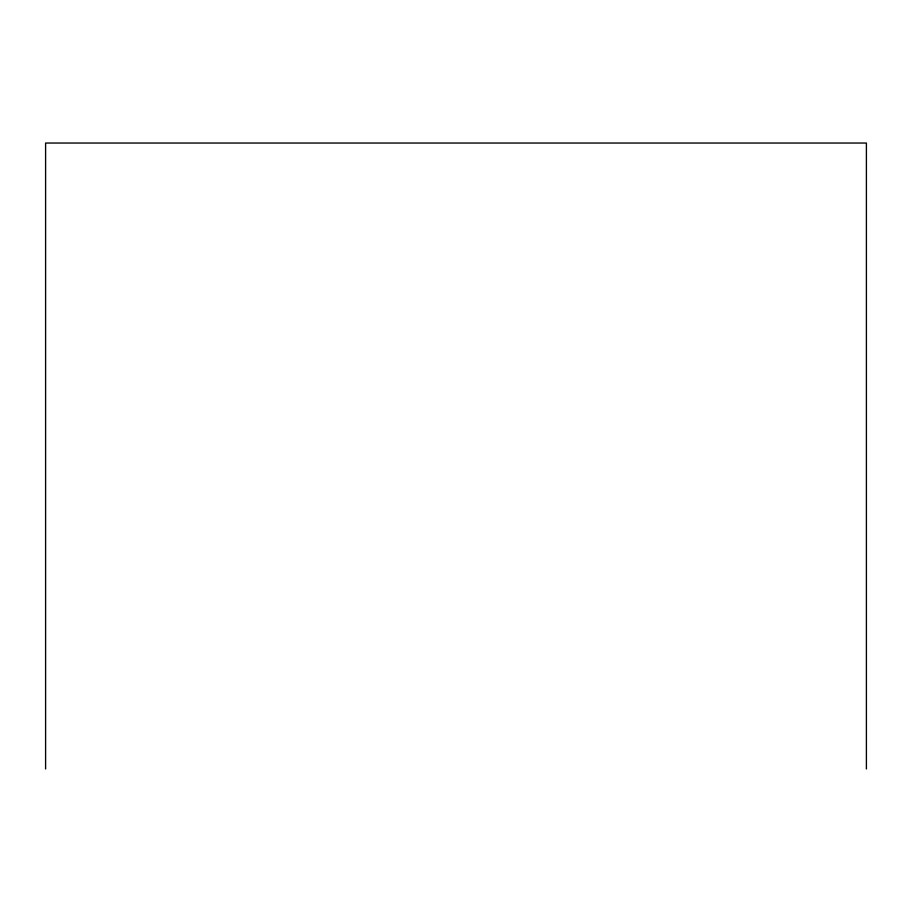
<?xml version="1.0" encoding="UTF-8"?>
<svg xmlns="http://www.w3.org/2000/svg" width="912" height="912" viewBox="0 0 912 912"><rect width="100%" height="100%" fill="white"/><g stroke="black" fill="none" stroke-linecap="round" stroke-linejoin="round"><path stroke-width="1.37" d="M866.4 768.964L866.4 143.036L45.6 143.036L45.6 768.964"/></g></svg>
